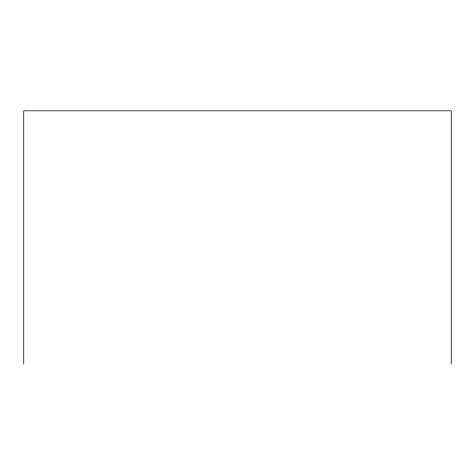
<?xml version="1.0" encoding="UTF-8"?>
<svg xmlns="http://www.w3.org/2000/svg" width="475" height="475" viewBox="0 0 475 475"><rect width="100%" height="100%" fill="white"/><g stroke="black" fill="none" stroke-linecap="round" stroke-linejoin="round"><path stroke-width="0.71" d="M451.25 364.177L451.25 110.823L23.75 110.823L23.75 364.177"/></g></svg>
